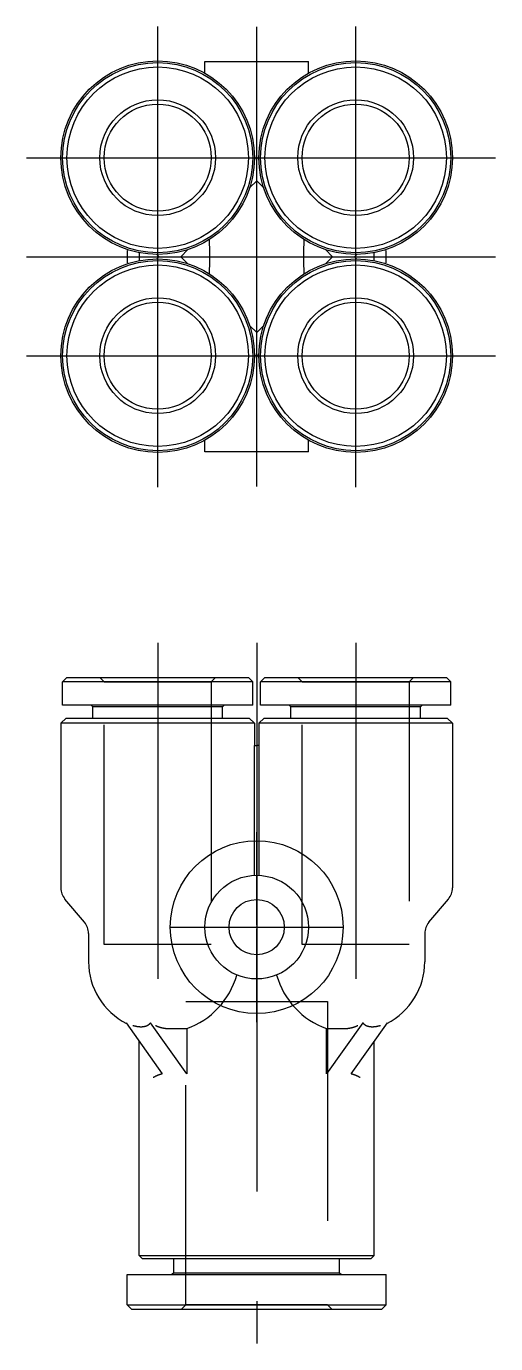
# Model space of a CAD drawing. Extents: x -94 to 14, y -52 to 52.
# Drawn here: x -13.3 to 13.8, y -24.1 to 52.1 of the extents above; entities that cross this region are included whole.
import ezdxf

# ---------------------------------------------------------------- set-up
doc = ezdxf.new("R2010")
doc.units = 0
doc.linetypes.add('CENTER', pattern=[50.8, 31.75, -6.35, 6.35, -6.35])
doc.linetypes.add('DASHED', pattern=[19.05, 12.7, -6.35])
doc.layers.get('0').update_dxf_attribs({"linetype": 'CONTINUOUS'})
doc.layers.add('CENTER', color=1, linetype='CENTER')

msp = doc.modelspace()

# ---------------------------------------------------------------- linework, layer by layer
at = {"color": 7, "linetype": 'CONTINUOUS'}
for p, q in [((-3, 50.092), (3, 50.092)), ((-3, 49.41), (-3, 50.092)), ((3, 49.41), (3, 50.092)), ((-0.128, 44.577), (0, 44.449)), ((0.128, 44.577), (0, 44.449)), ((-0.409, 42.767), (0, 43.176)), ((0, 43.176), (0.409, 42.767)), ((-5.785, 38.92), (-5.657, 38.792)), ((-4.384, 38.792), (-3.975, 39.201)), ((3.975, 39.201), (4.384, 38.792)), ((5.785, 38.92), (5.657, 38.792)), ((-5.785, 38.664), (-5.657, 38.792)), ((-3.975, 38.383), (-4.384, 38.792)), ((4.384, 38.792), (3.975, 38.383)), ((5.785, 38.664), (5.657, 38.792)), ((0, 34.408), (-0.409, 34.817)), ((0.409, 34.817), (0, 34.408)), ((-0.128, 33.007), (0, 33.135)), ((0.128, 33.007), (0, 33.135)), ((-3, 27.492), (-3, 28.174)), ((3, 27.492), (-3, 27.492)), ((3, 27.492), (3, 28.174)), ((-10.978, 14.45), (-11.228, 14.2)), ((-0.228, 14.2), (-11.228, 14.2)), ((-11.228, 12.85), (-11.228, 14.2)), ((-10.978, 14.45), (-0.478, 14.45)), ((-0.478, 14.45), (-0.228, 14.2)), ((-0.228, 12.85), (-0.228, 14.2)), ((0.478, 14.45), (0.228, 14.2)), ((11.228, 14.2), (0.228, 14.2)), ((0.228, 12.85), (0.228, 14.2)), ((0.478, 14.45), (10.978, 14.45)), ((10.978, 14.45), (11.228, 14.2)), ((11.228, 12.85), (11.228, 14.2)), ((-0.228, 12.85), (-11.228, 12.85)), ((-9.478, 12.75), (-9.578, 12.85)), ((-1.978, 12.75), (-9.478, 12.75)), ((-9.478, 12.1), (-9.478, 12.75)), ((-1.978, 12.75), (-1.878, 12.85)), ((-1.978, 12.1), (-1.978, 12.75)), ((11.228, 12.85), (0.228, 12.85)), ((1.978, 12.75), (1.878, 12.85)), ((9.478, 12.75), (1.978, 12.75)), ((1.978, 12.1), (1.978, 12.75)), ((9.478, 12.75), (9.578, 12.85)), ((9.478, 12.1), (9.478, 12.75)), ((-11.028, 12.1), (-11.328, 11.8)), ((-0.128, 11.8), (-11.328, 11.8)), ((-11.328, 11.8), (-11.328, 2.265)), ((-11.028, 12.1), (-0.428, 12.1)), ((-0.428, 12.1), (-0.128, 11.8)), ((-0.128, 11.8), (-0.128, 10.5)), ((0.428, 12.1), (0.128, 11.8)), ((11.328, 11.8), (0.128, 11.8)), ((0.128, 11.8), (0.128, 10.5)), ((0.428, 12.1), (11.028, 12.1)), ((11.028, 12.1), (11.328, 11.8)), ((11.328, 11.8), (11.328, 2.265)), ((-0.128, 2.997), (-0.128, 10.5)), ((-0.128, 10.5), (0, 10.5)), ((0.128, 10.5), (0, 10.5)), ((0.128, 10.5), (0.128, 2.997)), ((0, 0.106), (0, 5.5)), ((-9.963, 0.279), (-11.092, 1.621)), ((9.963, 0.279), (11.092, 1.621)), ((-0.028, 0), (0.028, 0)), ((0, -0.028), (0, 0.028)), ((-9.728, -0.365), (-9.728, -2)), ((0, -5.5), (0, -0.106)), ((9.728, -0.365), (9.728, -2)), ((-7.56, -5.531), (-5.463, -8.496)), ((-4.049, -8.496), (-6.146, -5.531)), ((-5.02, -5.873), (-4.049, -5.873)), ((-4.049, -5.873), (-4.049, -8.496)), ((6.146, -5.531), (4.049, -8.496)), ((4.049, -8.496), (4.049, -5.873)), ((4.049, -5.873), (5.02, -5.873)), ((5.463, -8.496), (7.56, -5.531)), ((-6.8, -19), (-6.8, -6.606)), ((6.8, -19), (6.8, -6.606)), ((-6.8, -19), (6.8, -19)), ((-6.6, -19.2), (-6.8, -19)), ((6.6, -19.2), (6.8, -19)), ((6.6, -19.2), (-6.6, -19.2)), ((-4.8, -20), (-4.8, -19.2)), ((4.8, -20), (4.8, -19.2)), ((-7.5, -20.1), (7.5, -20.1)), ((-7.5, -21.85), (-7.5, -20.1)), ((-4.8, -20), (-4.9, -20.1)), ((-4.8, -20), (4.8, -20)), ((4.8, -20), (4.9, -20.1)), ((7.5, -21.85), (7.5, -20.1)), ((-7.5, -21.85), (0, -21.85)), ((-7.5, -21.85), (-7.25, -22.1)), ((-7.25, -22.1), (0, -22.1)), ((0, -21.85), (7.5, -21.85)), ((0, -22.1), (7.25, -22.1)), ((7.25, -22.1), (7.5, -21.85))]:
    msp.add_line(p, q, dxfattribs=at)
at = {"color": 3, "linetype": 'DASHED'}
for p, q in [((-8.828, 14.2), (-9.078, 14.45)), ((-8.828, -1), (-8.828, 14.2)), ((-8.828, 14.2), (-2.628, 14.2)), ((-2.378, 14.45), (-2.628, 14.2)), ((-2.628, 14.2), (-2.628, -1)), ((2.628, 14.2), (2.378, 14.45)), ((2.628, -1), (2.628, 14.2)), ((2.628, 14.2), (8.828, 14.2)), ((9.078, 14.45), (8.828, 14.2)), ((8.828, 14.2), (8.828, -1)), ((-2.628, -1), (-8.828, -1)), ((8.828, -1), (2.628, -1)), ((-4.1, -21.85), (-4.1, -4.3)), ((-4.1, -4.3), (4.1, -4.3)), ((4.1, -4.3), (4.1, -21.85)), ((-4.35, -22.1), (-4.1, -21.85)), ((4.1, -21.85), (-4.1, -21.85)), ((4.1, -21.85), (4.35, -22.1))]:
    msp.add_line(p, q, dxfattribs=at)
at = {"color": 7, "linetype": 'CONTINUOUS'}
for points in [[(-7.489, 39.148, 0), (-7.489, 39.142, 0), (-7.489, 39.137, 0), (-7.49, 39.131, 0), (-7.49, 39.126, 0), (-7.49, 39.12, 0), (-7.491, 39.115, 0), (-7.491, 39.109, 0), (-7.491, 39.103, 0), (-7.492, 39.098, 0), (-7.492, 39.092, 0), (-7.492, 39.087, 0), (-7.493, 39.081, 0), (-7.493, 39.076, 0), (-7.493, 39.07, 0), (-7.493, 39.065, 0), (-7.494, 39.059, 0), (-7.494, 39.053, 0), (-7.494, 39.048, 0), (-7.494, 39.042, 0), (-7.495, 39.037, 0), (-7.495, 39.031, 0), (-7.495, 39.026, 0), (-7.495, 39.02, 0), (-7.496, 39.014, 0), (-7.496, 39.009, 0), (-7.496, 39.003, 0), (-7.496, 38.998, 0), (-7.496, 38.992, 0), (-7.497, 38.987, 0), (-7.497, 38.981, 0), (-7.497, 38.976, 0), (-7.497, 38.97, 0), (-7.497, 38.964, 0), (-7.498, 38.959, 0), (-7.498, 38.953, 0), (-7.498, 38.948, 0), (-7.498, 38.942, 0), (-7.498, 38.937, 0), (-7.498, 38.931, 0), (-7.498, 38.925, 0), (-7.499, 38.92, 0), (-7.499, 38.914, 0), (-7.499, 38.909, 0), (-7.499, 38.903, 0), (-7.499, 38.898, 0), (-7.499, 38.892, 0), (-7.499, 38.886, 0), (-7.499, 38.881, 0), (-7.499, 38.875, 0), (-7.499, 38.87, 0), (-7.5, 38.864, 0), (-7.5, 38.859, 0), (-7.5, 38.853, 0), (-7.5, 38.848, 0), (-7.5, 38.842, 0), (-7.5, 38.837, 0), (-7.5, 38.831, 0), (-7.5, 38.825, 0), (-7.5, 38.82, 0), (-7.5, 38.814, 0), (-7.5, 38.809, 0), (-7.5, 38.803, 0), (-7.5, 38.797, 0), (-7.5, 38.792, 0), (-7.5, 38.786, 0), (-7.5, 38.781, 0), (-7.5, 38.775, 0), (-7.5, 38.77, 0), (-7.5, 38.764, 0), (-7.5, 38.759, 0), (-7.5, 38.753, 0), (-7.5, 38.747, 0), (-7.5, 38.742, 0), (-7.5, 38.736, 0), (-7.5, 38.731, 0), (-7.5, 38.725, 0), (-7.5, 38.72, 0), (-7.499, 38.714, 0), (-7.499, 38.709, 0), (-7.499, 38.703, 0), (-7.499, 38.697, 0), (-7.499, 38.692, 0), (-7.499, 38.686, 0), (-7.499, 38.681, 0), (-7.499, 38.675, 0), (-7.499, 38.67, 0), (-7.499, 38.664, 0), (-7.498, 38.658, 0), (-7.498, 38.653, 0), (-7.498, 38.647, 0), (-7.498, 38.642, 0), (-7.498, 38.636, 0), (-7.498, 38.631, 0), (-7.498, 38.625, 0), (-7.497, 38.62, 0), (-7.497, 38.614, 0), (-7.497, 38.608, 0), (-7.497, 38.603, 0), (-7.497, 38.597, 0), (-7.496, 38.592, 0), (-7.496, 38.586, 0), (-7.496, 38.581, 0), (-7.496, 38.575, 0), (-7.496, 38.569, 0), (-7.495, 38.564, 0), (-7.495, 38.558, 0), (-7.495, 38.553, 0), (-7.495, 38.547, 0), (-7.494, 38.542, 0), (-7.494, 38.536, 0), (-7.494, 38.531, 0), (-7.494, 38.525, 0), (-7.493, 38.519, 0), (-7.493, 38.514, 0), (-7.493, 38.508, 0), (-7.493, 38.503, 0), (-7.492, 38.497, 0), (-7.492, 38.492, 0), (-7.492, 38.486, 0), (-7.491, 38.48, 0), (-7.491, 38.475, 0), (-7.491, 38.469, 0), (-7.49, 38.464, 0), (-7.49, 38.458, 0), (-7.49, 38.453, 0), (-7.489, 38.447, 0), (-7.489, 38.442, 0), (-7.489, 38.436, 0)], [(7.489, 38.436, 0), (7.489, 38.442, 0), (7.489, 38.447, 0), (7.49, 38.453, 0), (7.49, 38.458, 0), (7.49, 38.464, 0), (7.491, 38.469, 0), (7.491, 38.475, 0), (7.491, 38.48, 0), (7.492, 38.486, 0), (7.492, 38.492, 0), (7.492, 38.497, 0), (7.493, 38.503, 0), (7.493, 38.508, 0), (7.493, 38.514, 0), (7.493, 38.519, 0), (7.494, 38.525, 0), (7.494, 38.531, 0), (7.494, 38.536, 0), (7.494, 38.542, 0), (7.495, 38.547, 0), (7.495, 38.553, 0), (7.495, 38.558, 0), (7.495, 38.564, 0), (7.496, 38.569, 0), (7.496, 38.575, 0), (7.496, 38.581, 0), (7.496, 38.586, 0), (7.496, 38.592, 0), (7.497, 38.597, 0), (7.497, 38.603, 0), (7.497, 38.608, 0), (7.497, 38.614, 0), (7.497, 38.62, 0), (7.498, 38.625, 0), (7.498, 38.631, 0), (7.498, 38.636, 0), (7.498, 38.642, 0), (7.498, 38.647, 0), (7.498, 38.653, 0), (7.498, 38.658, 0), (7.499, 38.664, 0), (7.499, 38.67, 0), (7.499, 38.675, 0), (7.499, 38.681, 0), (7.499, 38.686, 0), (7.499, 38.692, 0), (7.499, 38.697, 0), (7.499, 38.703, 0), (7.499, 38.709, 0), (7.499, 38.714, 0), (7.5, 38.72, 0), (7.5, 38.725, 0), (7.5, 38.731, 0), (7.5, 38.736, 0), (7.5, 38.742, 0), (7.5, 38.747, 0), (7.5, 38.753, 0), (7.5, 38.759, 0), (7.5, 38.764, 0), (7.5, 38.77, 0), (7.5, 38.775, 0), (7.5, 38.781, 0), (7.5, 38.786, 0), (7.5, 38.792, 0), (7.5, 38.797, 0), (7.5, 38.803, 0), (7.5, 38.809, 0), (7.5, 38.814, 0), (7.5, 38.82, 0), (7.5, 38.825, 0), (7.5, 38.831, 0), (7.5, 38.837, 0), (7.5, 38.842, 0), (7.5, 38.848, 0), (7.5, 38.853, 0), (7.5, 38.859, 0), (7.5, 38.864, 0), (7.499, 38.87, 0), (7.499, 38.875, 0), (7.499, 38.881, 0), (7.499, 38.886, 0), (7.499, 38.892, 0), (7.499, 38.898, 0), (7.499, 38.903, 0), (7.499, 38.909, 0), (7.499, 38.914, 0), (7.499, 38.92, 0), (7.498, 38.925, 0), (7.498, 38.931, 0), (7.498, 38.937, 0), (7.498, 38.942, 0), (7.498, 38.948, 0), (7.498, 38.953, 0), (7.498, 38.959, 0), (7.497, 38.964, 0), (7.497, 38.97, 0), (7.497, 38.976, 0), (7.497, 38.981, 0), (7.497, 38.987, 0), (7.496, 38.992, 0), (7.496, 38.998, 0), (7.496, 39.003, 0), (7.496, 39.009, 0), (7.496, 39.014, 0), (7.495, 39.02, 0), (7.495, 39.026, 0), (7.495, 39.031, 0), (7.495, 39.037, 0), (7.494, 39.042, 0), (7.494, 39.048, 0), (7.494, 39.053, 0), (7.494, 39.059, 0), (7.493, 39.065, 0), (7.493, 39.07, 0), (7.493, 39.076, 0), (7.493, 39.081, 0), (7.492, 39.087, 0), (7.492, 39.092, 0), (7.492, 39.098, 0), (7.491, 39.103, 0), (7.491, 39.109, 0), (7.491, 39.115, 0), (7.49, 39.12, 0), (7.49, 39.126, 0), (7.49, 39.131, 0), (7.489, 39.137, 0), (7.489, 39.142, 0), (7.489, 39.148, 0)], [(-7.17, -5.684, 0), (-7.159, -5.687, 0), (-7.148, -5.69, 0), (-7.137, -5.693, 0), (-7.126, -5.696, 0), (-7.116, -5.699, 0), (-7.105, -5.702, 0), (-7.094, -5.705, 0), (-7.083, -5.708, 0), (-7.072, -5.71, 0), (-7.062, -5.713, 0), (-7.051, -5.715, 0), (-7.04, -5.718, 0), (-7.03, -5.72, 0), (-7.019, -5.723, 0), (-7.009, -5.725, 0), (-6.998, -5.727, 0), (-6.988, -5.729, 0), (-6.977, -5.731, 0), (-6.967, -5.733, 0), (-6.956, -5.735, 0), (-6.946, -5.737, 0), (-6.936, -5.739, 0), (-6.925, -5.741, 0), (-6.915, -5.742, 0), (-6.905, -5.744, 0), (-6.895, -5.746, 0), (-6.885, -5.747, 0), (-6.874, -5.748, 0), (-6.864, -5.75, 0), (-6.854, -5.751, 0), (-6.844, -5.752, 0), (-6.834, -5.753, 0), (-6.825, -5.754, 0), (-6.815, -5.755, 0), (-6.805, -5.756, 0), (-6.795, -5.757, 0), (-6.785, -5.758, 0), (-6.776, -5.758, 0), (-6.766, -5.759, 0), (-6.756, -5.76, 0), (-6.747, -5.76, 0), (-6.737, -5.76, 0), (-6.728, -5.761, 0), (-6.718, -5.761, 0), (-6.709, -5.761, 0), (-6.7, -5.761, 0), (-6.691, -5.761, 0), (-6.681, -5.761, 0), (-6.672, -5.761, 0), (-6.663, -5.761, 0), (-6.654, -5.761, 0), (-6.645, -5.76, 0), (-6.636, -5.76, 0), (-6.627, -5.76, 0), (-6.618, -5.759, 0), (-6.61, -5.758, 0), (-6.601, -5.758, 0), (-6.592, -5.757, 0), (-6.583, -5.756, 0), (-6.575, -5.755, 0), (-6.566, -5.754, 0), (-6.558, -5.753, 0), (-6.55, -5.752, 0), (-6.541, -5.751, 0), (-6.533, -5.75, 0), (-6.525, -5.749, 0), (-6.517, -5.747, 0), (-6.508, -5.746, 0), (-6.5, -5.744, 0), (-6.492, -5.743, 0), (-6.485, -5.741, 0), (-6.477, -5.739, 0), (-6.469, -5.737, 0), (-6.461, -5.736, 0), (-6.454, -5.734, 0), (-6.446, -5.732, 0), (-6.438, -5.73, 0), (-6.431, -5.727, 0), (-6.424, -5.725, 0), (-6.416, -5.723, 0), (-6.409, -5.721, 0), (-6.402, -5.718, 0), (-6.395, -5.716, 0), (-6.388, -5.713, 0), (-6.381, -5.71, 0), (-6.374, -5.708, 0), (-6.367, -5.705, 0), (-6.36, -5.702, 0), (-6.353, -5.699, 0), (-6.347, -5.696, 0), (-6.34, -5.693, 0), (-6.334, -5.69, 0), (-6.327, -5.687, 0), (-6.321, -5.684, 0), (-6.314, -5.681, 0), (-6.308, -5.677, 0), (-6.302, -5.674, 0), (-6.296, -5.67, 0), (-6.29, -5.667, 0), (-6.284, -5.663, 0), (-6.278, -5.659, 0), (-6.272, -5.656, 0), (-6.267, -5.652, 0), (-6.261, -5.648, 0), (-6.256, -5.644, 0), (-6.25, -5.64, 0), (-6.245, -5.636, 0), (-6.239, -5.632, 0), (-6.234, -5.628, 0), (-6.229, -5.623, 0), (-6.224, -5.619, 0), (-6.219, -5.615, 0), (-6.214, -5.61, 0), (-6.209, -5.606, 0), (-6.204, -5.601, 0), (-6.2, -5.596, 0), (-6.195, -5.592, 0), (-6.19, -5.587, 0), (-6.186, -5.582, 0), (-6.182, -5.577, 0), (-6.177, -5.572, 0), (-6.173, -5.567, 0), (-6.169, -5.562, 0), (-6.165, -5.557, 0), (-6.161, -5.552, 0), (-6.157, -5.547, 0), (-6.153, -5.541, 0), (-6.149, -5.536, 0)], [(-5.852, -5.69, 0), (-5.846, -5.693, 0), (-5.84, -5.696, 0), (-5.833, -5.698, 0), (-5.827, -5.701, 0), (-5.821, -5.704, 0), (-5.814, -5.707, 0), (-5.808, -5.709, 0), (-5.802, -5.712, 0), (-5.795, -5.715, 0), (-5.789, -5.717, 0), (-5.783, -5.72, 0), (-5.776, -5.723, 0), (-5.77, -5.725, 0), (-5.764, -5.728, 0), (-5.757, -5.73, 0), (-5.751, -5.733, 0), (-5.745, -5.735, 0), (-5.738, -5.738, 0), (-5.732, -5.74, 0), (-5.725, -5.742, 0), (-5.719, -5.745, 0), (-5.713, -5.747, 0), (-5.706, -5.75, 0), (-5.7, -5.752, 0), (-5.694, -5.754, 0), (-5.687, -5.756, 0), (-5.681, -5.759, 0), (-5.674, -5.761, 0), (-5.668, -5.763, 0), (-5.661, -5.765, 0), (-5.655, -5.768, 0), (-5.649, -5.77, 0), (-5.642, -5.772, 0), (-5.636, -5.774, 0), (-5.629, -5.776, 0), (-5.623, -5.778, 0), (-5.616, -5.78, 0), (-5.61, -5.782, 0), (-5.604, -5.784, 0), (-5.597, -5.786, 0), (-5.591, -5.788, 0), (-5.584, -5.79, 0), (-5.578, -5.792, 0), (-5.571, -5.794, 0), (-5.565, -5.796, 0), (-5.558, -5.798, 0), (-5.552, -5.799, 0), (-5.545, -5.801, 0), (-5.539, -5.803, 0), (-5.532, -5.805, 0), (-5.526, -5.806, 0), (-5.519, -5.808, 0), (-5.513, -5.81, 0), (-5.506, -5.812, 0), (-5.5, -5.813, 0), (-5.493, -5.815, 0), (-5.487, -5.816, 0), (-5.48, -5.818, 0), (-5.474, -5.82, 0), (-5.467, -5.821, 0), (-5.461, -5.823, 0), (-5.454, -5.824, 0), (-5.448, -5.826, 0), (-5.441, -5.827, 0), (-5.435, -5.828, 0), (-5.428, -5.83, 0), (-5.422, -5.831, 0), (-5.415, -5.833, 0), (-5.409, -5.834, 0), (-5.402, -5.835, 0), (-5.396, -5.836, 0), (-5.389, -5.838, 0), (-5.383, -5.839, 0), (-5.376, -5.84, 0), (-5.369, -5.841, 0), (-5.363, -5.843, 0), (-5.356, -5.844, 0), (-5.35, -5.845, 0), (-5.343, -5.846, 0), (-5.337, -5.847, 0), (-5.33, -5.848, 0), (-5.324, -5.849, 0), (-5.317, -5.85, 0), (-5.31, -5.851, 0), (-5.304, -5.852, 0), (-5.297, -5.853, 0), (-5.291, -5.854, 0), (-5.284, -5.855, 0), (-5.278, -5.856, 0), (-5.271, -5.857, 0), (-5.264, -5.858, 0), (-5.258, -5.858, 0), (-5.251, -5.859, 0), (-5.245, -5.86, 0), (-5.238, -5.861, 0), (-5.232, -5.861, 0), (-5.225, -5.862, 0), (-5.218, -5.863, 0), (-5.212, -5.864, 0), (-5.205, -5.864, 0), (-5.199, -5.865, 0), (-5.192, -5.865, 0), (-5.185, -5.866, 0), (-5.179, -5.867, 0), (-5.172, -5.867, 0), (-5.166, -5.868, 0), (-5.159, -5.868, 0), (-5.152, -5.868, 0), (-5.146, -5.869, 0), (-5.139, -5.869, 0), (-5.133, -5.87, 0), (-5.126, -5.87, 0), (-5.119, -5.87, 0), (-5.113, -5.871, 0), (-5.106, -5.871, 0), (-5.1, -5.871, 0), (-5.093, -5.872, 0), (-5.086, -5.872, 0), (-5.08, -5.872, 0), (-5.073, -5.872, 0), (-5.067, -5.872, 0), (-5.06, -5.873, 0), (-5.053, -5.873, 0), (-5.047, -5.873, 0), (-5.04, -5.873, 0), (-5.034, -5.873, 0), (-5.027, -5.873, 0), (-5.02, -5.873, 0)], [(5.02, -5.873, 0), (5.027, -5.873, 0), (5.034, -5.873, 0), (5.04, -5.873, 0), (5.047, -5.873, 0), (5.053, -5.873, 0), (5.06, -5.873, 0), (5.067, -5.872, 0), (5.073, -5.872, 0), (5.08, -5.872, 0), (5.086, -5.872, 0), (5.093, -5.872, 0), (5.1, -5.871, 0), (5.106, -5.871, 0), (5.113, -5.871, 0), (5.119, -5.87, 0), (5.126, -5.87, 0), (5.133, -5.87, 0), (5.139, -5.869, 0), (5.146, -5.869, 0), (5.152, -5.868, 0), (5.159, -5.868, 0), (5.166, -5.868, 0), (5.172, -5.867, 0), (5.179, -5.867, 0), (5.185, -5.866, 0), (5.192, -5.865, 0), (5.199, -5.865, 0), (5.205, -5.864, 0), (5.212, -5.864, 0), (5.218, -5.863, 0), (5.225, -5.862, 0), (5.232, -5.861, 0), (5.238, -5.861, 0), (5.245, -5.86, 0), (5.251, -5.859, 0), (5.258, -5.858, 0), (5.264, -5.858, 0), (5.271, -5.857, 0), (5.278, -5.856, 0), (5.284, -5.855, 0), (5.291, -5.854, 0), (5.297, -5.853, 0), (5.304, -5.852, 0), (5.31, -5.851, 0), (5.317, -5.85, 0), (5.324, -5.849, 0), (5.33, -5.848, 0), (5.337, -5.847, 0), (5.343, -5.846, 0), (5.35, -5.845, 0), (5.356, -5.844, 0), (5.363, -5.843, 0), (5.369, -5.841, 0), (5.376, -5.84, 0), (5.383, -5.839, 0), (5.389, -5.838, 0), (5.396, -5.836, 0), (5.402, -5.835, 0), (5.409, -5.834, 0), (5.415, -5.833, 0), (5.422, -5.831, 0), (5.428, -5.83, 0), (5.435, -5.828, 0), (5.441, -5.827, 0), (5.448, -5.826, 0), (5.454, -5.824, 0), (5.461, -5.823, 0), (5.467, -5.821, 0), (5.474, -5.82, 0), (5.48, -5.818, 0), (5.487, -5.816, 0), (5.493, -5.815, 0), (5.5, -5.813, 0), (5.506, -5.812, 0), (5.513, -5.81, 0), (5.519, -5.808, 0), (5.526, -5.806, 0), (5.532, -5.805, 0), (5.539, -5.803, 0), (5.545, -5.801, 0), (5.552, -5.799, 0), (5.558, -5.798, 0), (5.565, -5.796, 0), (5.571, -5.794, 0), (5.578, -5.792, 0), (5.584, -5.79, 0), (5.591, -5.788, 0), (5.597, -5.786, 0), (5.604, -5.784, 0), (5.61, -5.782, 0), (5.616, -5.78, 0), (5.623, -5.778, 0), (5.629, -5.776, 0), (5.636, -5.774, 0), (5.642, -5.772, 0), (5.649, -5.77, 0), (5.655, -5.768, 0), (5.661, -5.765, 0), (5.668, -5.763, 0), (5.674, -5.761, 0), (5.681, -5.759, 0), (5.687, -5.756, 0), (5.694, -5.754, 0), (5.7, -5.752, 0), (5.706, -5.75, 0), (5.713, -5.747, 0), (5.719, -5.745, 0), (5.725, -5.742, 0), (5.732, -5.74, 0), (5.738, -5.738, 0), (5.745, -5.735, 0), (5.751, -5.733, 0), (5.757, -5.73, 0), (5.764, -5.728, 0), (5.77, -5.725, 0), (5.776, -5.723, 0), (5.783, -5.72, 0), (5.789, -5.717, 0), (5.795, -5.715, 0), (5.802, -5.712, 0), (5.808, -5.709, 0), (5.814, -5.707, 0), (5.821, -5.704, 0), (5.827, -5.701, 0), (5.833, -5.698, 0), (5.84, -5.696, 0), (5.846, -5.693, 0), (5.852, -5.69, 0)], [(6.149, -5.536, 0), (6.153, -5.541, 0), (6.157, -5.547, 0), (6.161, -5.552, 0), (6.165, -5.557, 0), (6.169, -5.562, 0), (6.173, -5.567, 0), (6.177, -5.572, 0), (6.182, -5.577, 0), (6.186, -5.582, 0), (6.19, -5.587, 0), (6.195, -5.592, 0), (6.2, -5.596, 0), (6.204, -5.601, 0), (6.209, -5.606, 0), (6.214, -5.61, 0), (6.219, -5.615, 0), (6.224, -5.619, 0), (6.229, -5.623, 0), (6.234, -5.628, 0), (6.239, -5.632, 0), (6.245, -5.636, 0), (6.25, -5.64, 0), (6.256, -5.644, 0), (6.261, -5.648, 0), (6.267, -5.652, 0), (6.272, -5.656, 0), (6.278, -5.659, 0), (6.284, -5.663, 0), (6.29, -5.667, 0), (6.296, -5.67, 0), (6.302, -5.674, 0), (6.308, -5.677, 0), (6.314, -5.681, 0), (6.321, -5.684, 0), (6.327, -5.687, 0), (6.334, -5.69, 0), (6.34, -5.693, 0), (6.347, -5.696, 0), (6.353, -5.699, 0), (6.36, -5.702, 0), (6.367, -5.705, 0), (6.374, -5.708, 0), (6.381, -5.71, 0), (6.388, -5.713, 0), (6.395, -5.716, 0), (6.402, -5.718, 0), (6.409, -5.721, 0), (6.416, -5.723, 0), (6.424, -5.725, 0), (6.431, -5.727, 0), (6.438, -5.73, 0), (6.446, -5.732, 0), (6.454, -5.734, 0), (6.461, -5.736, 0), (6.469, -5.737, 0), (6.477, -5.739, 0), (6.485, -5.741, 0), (6.492, -5.743, 0), (6.5, -5.744, 0), (6.508, -5.746, 0), (6.517, -5.747, 0), (6.525, -5.749, 0), (6.533, -5.75, 0), (6.541, -5.751, 0), (6.55, -5.752, 0), (6.558, -5.753, 0), (6.566, -5.754, 0), (6.575, -5.755, 0), (6.583, -5.756, 0), (6.592, -5.757, 0), (6.601, -5.758, 0), (6.61, -5.758, 0), (6.618, -5.759, 0), (6.627, -5.76, 0), (6.636, -5.76, 0), (6.645, -5.76, 0), (6.654, -5.761, 0), (6.663, -5.761, 0), (6.672, -5.761, 0), (6.681, -5.761, 0), (6.691, -5.761, 0), (6.7, -5.761, 0), (6.709, -5.761, 0), (6.718, -5.761, 0), (6.728, -5.761, 0), (6.737, -5.76, 0), (6.747, -5.76, 0), (6.756, -5.76, 0), (6.766, -5.759, 0), (6.776, -5.758, 0), (6.785, -5.758, 0), (6.795, -5.757, 0), (6.805, -5.756, 0), (6.815, -5.755, 0), (6.825, -5.754, 0), (6.834, -5.753, 0), (6.844, -5.752, 0), (6.854, -5.751, 0), (6.864, -5.75, 0), (6.874, -5.748, 0), (6.885, -5.747, 0), (6.895, -5.746, 0), (6.905, -5.744, 0), (6.915, -5.742, 0), (6.925, -5.741, 0), (6.936, -5.739, 0), (6.946, -5.737, 0), (6.956, -5.735, 0), (6.967, -5.733, 0), (6.977, -5.731, 0), (6.988, -5.729, 0), (6.998, -5.727, 0), (7.009, -5.725, 0), (7.019, -5.723, 0), (7.03, -5.72, 0), (7.04, -5.718, 0), (7.051, -5.715, 0), (7.062, -5.713, 0), (7.072, -5.71, 0), (7.083, -5.708, 0), (7.094, -5.705, 0), (7.105, -5.702, 0), (7.116, -5.699, 0), (7.126, -5.696, 0), (7.137, -5.693, 0), (7.148, -5.69, 0), (7.159, -5.687, 0), (7.17, -5.684, 0)], [(-5.47, -8.498, 0), (-5.474, -8.499, 0), (-5.478, -8.5, 0), (-5.483, -8.501, 0), (-5.487, -8.502, 0), (-5.492, -8.504, 0), (-5.496, -8.505, 0), (-5.5, -8.506, 0), (-5.505, -8.507, 0), (-5.509, -8.508, 0), (-5.513, -8.509, 0), (-5.518, -8.511, 0), (-5.522, -8.512, 0), (-5.527, -8.513, 0), (-5.531, -8.514, 0), (-5.535, -8.515, 0), (-5.54, -8.517, 0), (-5.544, -8.518, 0), (-5.548, -8.519, 0), (-5.552, -8.52, 0), (-5.557, -8.522, 0), (-5.561, -8.523, 0), (-5.565, -8.524, 0), (-5.57, -8.526, 0), (-5.574, -8.527, 0), (-5.578, -8.528, 0), (-5.582, -8.53, 0), (-5.587, -8.531, 0), (-5.591, -8.532, 0), (-5.595, -8.533, 0), (-5.599, -8.535, 0), (-5.604, -8.536, 0), (-5.608, -8.538, 0), (-5.612, -8.539, 0), (-5.616, -8.54, 0), (-5.62, -8.542, 0), (-5.625, -8.543, 0), (-5.629, -8.544, 0), (-5.633, -8.546, 0), (-5.637, -8.547, 0), (-5.641, -8.549, 0), (-5.646, -8.55, 0), (-5.65, -8.552, 0), (-5.654, -8.553, 0), (-5.658, -8.555, 0), (-5.662, -8.556, 0), (-5.666, -8.557, 0), (-5.67, -8.559, 0), (-5.674, -8.56, 0), (-5.679, -8.562, 0), (-5.683, -8.563, 0), (-5.687, -8.565, 0), (-5.691, -8.566, 0), (-5.695, -8.568, 0), (-5.699, -8.57, 0), (-5.703, -8.571, 0), (-5.707, -8.573, 0), (-5.711, -8.574, 0), (-5.715, -8.576, 0), (-5.719, -8.577, 0), (-5.723, -8.579, 0), (-5.727, -8.581, 0), (-5.731, -8.582, 0), (-5.735, -8.584, 0), (-5.739, -8.585, 0), (-5.743, -8.587, 0), (-5.747, -8.589, 0), (-5.751, -8.59, 0), (-5.755, -8.592, 0), (-5.759, -8.594, 0), (-5.763, -8.595, 0), (-5.767, -8.597, 0), (-5.771, -8.599, 0), (-5.775, -8.6, 0), (-5.779, -8.602, 0), (-5.783, -8.604, 0), (-5.787, -8.605, 0), (-5.791, -8.607, 0), (-5.795, -8.609, 0), (-5.798, -8.611, 0), (-5.802, -8.612, 0), (-5.806, -8.614, 0), (-5.81, -8.616, 0), (-5.814, -8.618, 0), (-5.818, -8.619, 0), (-5.822, -8.621, 0), (-5.826, -8.623, 0), (-5.829, -8.625, 0), (-5.833, -8.627, 0), (-5.837, -8.628, 0), (-5.841, -8.63, 0), (-5.845, -8.632, 0), (-5.848, -8.634, 0), (-5.852, -8.636, 0), (-5.856, -8.638, 0), (-5.86, -8.639, 0), (-5.864, -8.641, 0), (-5.867, -8.643, 0), (-5.871, -8.645, 0), (-5.875, -8.647, 0), (-5.879, -8.649, 0), (-5.882, -8.651, 0), (-5.886, -8.653, 0), (-5.89, -8.655, 0), (-5.894, -8.657, 0), (-5.897, -8.658, 0), (-5.901, -8.66, 0), (-5.905, -8.662, 0), (-5.908, -8.664, 0), (-5.912, -8.666, 0), (-5.916, -8.668, 0), (-5.919, -8.67, 0), (-5.923, -8.672, 0), (-5.927, -8.674, 0), (-5.93, -8.676, 0), (-5.934, -8.678, 0), (-5.938, -8.68, 0), (-5.941, -8.682, 0), (-5.945, -8.684, 0), (-5.949, -8.687, 0), (-5.952, -8.689, 0), (-5.956, -8.691, 0), (-5.959, -8.693, 0), (-5.963, -8.695, 0), (-5.967, -8.697, 0), (-5.97, -8.699, 0), (-5.974, -8.701, 0), (-5.977, -8.703, 0), (-5.981, -8.705, 0)], [(5.981, -8.705, 0), (5.977, -8.703, 0), (5.974, -8.701, 0), (5.97, -8.699, 0), (5.967, -8.697, 0), (5.963, -8.695, 0), (5.959, -8.693, 0), (5.956, -8.691, 0), (5.952, -8.689, 0), (5.949, -8.687, 0), (5.945, -8.684, 0), (5.941, -8.682, 0), (5.938, -8.68, 0), (5.934, -8.678, 0), (5.93, -8.676, 0), (5.927, -8.674, 0), (5.923, -8.672, 0), (5.919, -8.67, 0), (5.916, -8.668, 0), (5.912, -8.666, 0), (5.908, -8.664, 0), (5.905, -8.662, 0), (5.901, -8.66, 0), (5.897, -8.658, 0), (5.894, -8.657, 0), (5.89, -8.655, 0), (5.886, -8.653, 0), (5.882, -8.651, 0), (5.879, -8.649, 0), (5.875, -8.647, 0), (5.871, -8.645, 0), (5.867, -8.643, 0), (5.864, -8.641, 0), (5.86, -8.639, 0), (5.856, -8.638, 0), (5.852, -8.636, 0), (5.848, -8.634, 0), (5.845, -8.632, 0), (5.841, -8.63, 0), (5.837, -8.628, 0), (5.833, -8.627, 0), (5.829, -8.625, 0), (5.826, -8.623, 0), (5.822, -8.621, 0), (5.818, -8.619, 0), (5.814, -8.618, 0), (5.81, -8.616, 0), (5.806, -8.614, 0), (5.802, -8.612, 0), (5.798, -8.611, 0), (5.795, -8.609, 0), (5.791, -8.607, 0), (5.787, -8.605, 0), (5.783, -8.604, 0), (5.779, -8.602, 0), (5.775, -8.6, 0), (5.771, -8.599, 0), (5.767, -8.597, 0), (5.763, -8.595, 0), (5.759, -8.594, 0), (5.755, -8.592, 0), (5.751, -8.59, 0), (5.747, -8.589, 0), (5.743, -8.587, 0), (5.739, -8.585, 0), (5.735, -8.584, 0), (5.731, -8.582, 0), (5.727, -8.581, 0), (5.723, -8.579, 0), (5.719, -8.577, 0), (5.715, -8.576, 0), (5.711, -8.574, 0), (5.707, -8.573, 0), (5.703, -8.571, 0), (5.699, -8.57, 0), (5.695, -8.568, 0), (5.691, -8.566, 0), (5.687, -8.565, 0), (5.683, -8.563, 0), (5.679, -8.562, 0), (5.674, -8.56, 0), (5.67, -8.559, 0), (5.666, -8.557, 0), (5.662, -8.556, 0), (5.658, -8.555, 0), (5.654, -8.553, 0), (5.65, -8.552, 0), (5.646, -8.55, 0), (5.641, -8.549, 0), (5.637, -8.547, 0), (5.633, -8.546, 0), (5.629, -8.544, 0), (5.625, -8.543, 0), (5.62, -8.542, 0), (5.616, -8.54, 0), (5.612, -8.539, 0), (5.608, -8.538, 0), (5.604, -8.536, 0), (5.599, -8.535, 0), (5.595, -8.533, 0), (5.591, -8.532, 0), (5.587, -8.531, 0), (5.582, -8.53, 0), (5.578, -8.528, 0), (5.574, -8.527, 0), (5.57, -8.526, 0), (5.565, -8.524, 0), (5.561, -8.523, 0), (5.557, -8.522, 0), (5.552, -8.52, 0), (5.548, -8.519, 0), (5.544, -8.518, 0), (5.54, -8.517, 0), (5.535, -8.515, 0), (5.531, -8.514, 0), (5.527, -8.513, 0), (5.522, -8.512, 0), (5.518, -8.511, 0), (5.513, -8.509, 0), (5.509, -8.508, 0), (5.505, -8.507, 0), (5.5, -8.506, 0), (5.496, -8.505, 0), (5.492, -8.504, 0), (5.487, -8.502, 0), (5.483, -8.501, 0), (5.478, -8.5, 0), (5.474, -8.499, 0), (5.47, -8.498, 0)]]:
    msp.add_polyline3d(points, dxfattribs=at)
for centre, radius in [((-5.728, 44.52), 5.6), ((-5.728, 44.52), 5.5), ((-5.728, 44.52), 5.25), ((5.728, 44.52), 5.6), ((5.728, 44.52), 5.5), ((5.728, 44.52), 5.25), ((-5.728, 44.52), 3.35), ((-5.728, 44.52), 3.1), ((5.728, 44.52), 3.35), ((5.728, 44.52), 3.1), ((-5.728, 33.064), 5.6), ((-5.728, 33.064), 5.5), ((-5.728, 33.064), 5.25), ((5.728, 33.064), 5.6), ((5.728, 33.064), 5.5), ((5.728, 33.064), 5.25), ((-5.728, 33.064), 3.35), ((-5.728, 33.064), 3.1), ((5.728, 33.064), 3.35), ((5.728, 33.064), 3.1), ((0, 0), 5), ((0, 0), 3), ((0, 0), 1.6)]:
    msp.add_circle(centre, radius, dxfattribs=at)
for centre, radius, start, end in [((-20.636, 38.792), 17.929, 356.81888, 3.18112), ((20.636, 38.792), 17.929, 176.81888, 183.18112), ((0, 38.792), 6.8, 178.05787, 181.94213), ((0, 38.792), 6.8, 358.05787, 1.94213), ((-10.328, 2.265), 1, 180, 220.10091), ((10.328, 2.265), 1, 319.89909, 0), ((-10.728, -0.365), 1, 0, 40.10091), ((10.728, -0.365), 1, 139.89909, 180), ((-5.728, -2), 4, 180, 243.17239), ((5.728, -2), 4, 296.82761, 0), ((-5.593, -1.526), 4.613, 289.5549, 344.35009), ((5.593, -1.526), 4.613, 195.64991, 250.4451)]:
    msp.add_arc(centre, radius, start, end, dxfattribs=at)
at = {"layer": 'CENTER', "color": 1, "linetype": 'CENTER'}
for p, q in [((-5.728, 25.464), (-5.728, 52.12)), ((0, 25.492), (0, 52.092)), ((5.728, 25.464), (5.728, 52.12)), ((-13.328, 44.52), (13.828, 44.52)), ((-13.328, 38.792), (13.828, 38.792)), ((-13.328, 33.064), (13.828, 33.064)), ((-5.728, 16.45), (-5.728, -3)), ((0, 16.45), (0, -24.1)), ((5.728, 16.45), (5.728, -3)), ((-5, 0), (5, 0))]:
    msp.add_line(p, q, dxfattribs=at)

doc.saveas('drawing.dxf')
